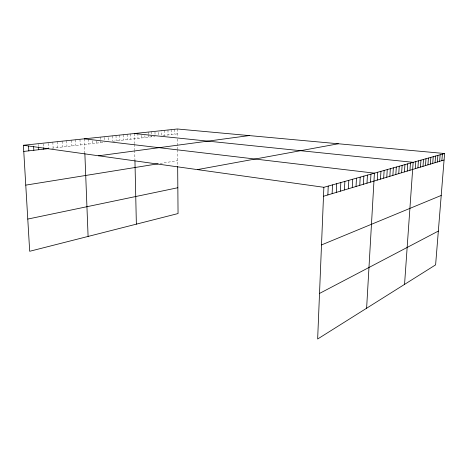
<?xml version="1.0" encoding="UTF-8"?>
<svg xmlns="http://www.w3.org/2000/svg" width="468" height="468" viewBox="0 0 468 468"><rect width="100%" height="100%" fill="white"/><g stroke="black" fill="none" stroke-linecap="round" stroke-linejoin="round"><path stroke-width="0.35" stroke-dasharray="2.34 1.75" d="M160.044 163.478L177.624 160.641M51.778 148.227L104.651 142.19M113.004 141.237L155.054 136.428M177.401 133.877L161.618 135.679L161.548 130.666M38.458 144.349L38.569 146.361M43.331 143.828L43.506 147.163M48.128 143.319L48.368 147.952M52.837 142.155L53.13 148.075M57.511 141.664L57.792 147.543M62.121 141.172L62.396 147.016M66.672 140.692L66.936 146.496M75.6 139.751L75.839 145.484M71.165 140.219L71.417 145.987M79.969 139.288L80.203 144.981M84.287 138.832L84.843 152.942M88.452 139.095L88.639 144.015M92.617 140.757L92.717 143.553M100.538 137.112L100.725 142.635M96.671 141.008L96.747 143.091M104.499 137.381L104.586 140.131M108.406 137.65L108.512 141.061M112.209 135.878L112.373 141.307M119.761 135.082L119.907 140.447M116.005 135.48L116.163 140.874M123.47 134.69L123.611 140.026M130.759 133.918L130.882 139.189M127.132 134.304L127.267 139.604M134.339 133.544L134.562 143.606M134.579 144.296L134.702 149.789M134.714 150.474L134.93 160.033M137.873 133.169L137.984 138.382M144.893 135.656L144.928 137.586M141.424 135.387L141.476 137.978M148.251 132.07L148.286 133.994M148.297 134.632L148.344 137.194M154.984 132.087L155.019 134.257M151.632 131.713L151.714 136.814M158.301 132.45L158.342 135.334M164.783 130.326L164.841 135.31M171.142 129.654L171.189 134.585M167.977 129.987L168.035 134.948M174.266 129.32L174.312 134.228M177.36 128.992L177.43 137.089M177.442 139.014L177.53 149.228M177.53 149.865L177.659 165.192"/><path stroke-width="0.7" d="M444.6 153.522L323.868 187.299L317.649 339.007L435.614 264.865L444.6 153.522L177.36 128.992L23.4 145.267L29.689 251.281L178.051 213.554L177.67 166.485M327.857 194.945L328.238 186.077M332.128 193.664L332.514 184.878M336.316 192.406L336.708 183.708M340.417 191.172L340.821 182.555M344.442 189.961L344.852 181.426M348.385 188.779L348.8 180.32M352.252 187.615L352.673 179.238M356.043 186.475L356.47 178.173M359.763 185.357L360.196 177.132M363.414 184.257L363.852 176.108M366.994 183.181L367.444 175.108M370.51 182.122L370.96 174.119M366.62 308.225L374.418 173.154L84.287 138.832M377.249 180.098L377.717 172.236M380.484 179.127L380.952 171.329M383.661 178.168L384.134 170.44M386.784 177.232L387.258 169.562M389.856 176.307L390.33 168.702M392.868 175.401L393.354 167.86M395.84 174.511L396.326 167.029M398.754 173.634L399.245 166.21M401.626 172.768L402.117 165.403M404.446 171.92L404.943 164.613M407.224 171.083L407.722 163.835M409.956 170.264L410.459 163.069M404.551 284.386L413.15 162.32L134.339 133.544M415.297 168.661L415.8 161.577M417.901 167.877L418.41 160.846M420.463 167.105L420.972 160.132M422.99 166.345L423.499 159.424M425.476 165.596L425.991 158.728M427.927 164.859L428.442 158.044M430.338 164.139L430.852 157.365M432.713 163.42L433.228 156.698M435.053 162.718L435.573 156.043M437.358 162.027L437.878 155.399M439.633 161.343L440.154 154.762M441.868 160.67L442.395 154.136M319.515 293.448L438.34 231.081M321.504 244.939L441.219 195.443M323.499 196.256L444.079 160.003M27.776 219.071L177.84 187.732M197.408 169.609L338.346 143.77M25.763 185.129L158.096 163.794M98.596 155.785L249.187 135.585M23.763 151.433L48.403 148.613M23.4 145.267L323.868 187.299M28.554 146.092L28.829 150.854M33.597 146.227L33.825 150.281M38.604 147.034L38.75 149.719M43.542 147.829L43.612 149.163M84.866 153.586L88.095 236.428M134.948 160.711L136.363 224.154"/></g></svg>
